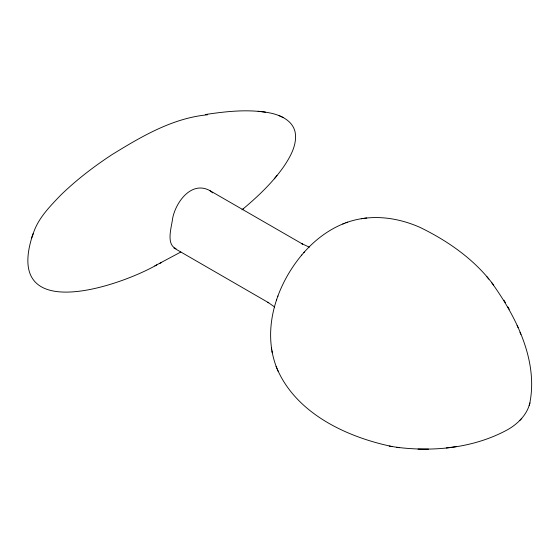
<?xml version="1.0" encoding="UTF-8"?>
<svg xmlns="http://www.w3.org/2000/svg" width="560" height="560" viewBox="0 0 560 560"><rect width="100%" height="100%" fill="white"/><g stroke="black" fill="none" stroke-linecap="round" stroke-linejoin="round"><path stroke-width="0.84" d="M32.347 235.907C3.906 325.115 118.671 286.706 156.814 264.894M529.606 404.096C538.671 361.193 516.11 316.624 491.799 282.814M32.62 235.69C36.974 219.429 49.392 206.948 60.725 195.139C76.314 179.97 93.653 166.691 111.811 154.756C141.169 136.668 172.564 118.062 207.571 114.786M301.749 255.024C276.206 285.607 261.429 330.008 276.976 368.501M396.844 447.279C434.42 452.039 474.628 447.909 508.179 429.38C517.734 423.773 526.316 415.38 529.48 404.495M529.172 405.482L529.977 402.92M31.577 238.245L33.124 233.59M276.465 300.286L276.717 299.579M277.753 296.583L277.97 295.974M242.34 209.566C257.915 196.525 272.909 182.399 284.459 165.578C290.913 155.75 297.388 144.053 295.085 131.873C292.292 119.945 279.475 114.618 268.548 112.686C247.646 109.011 226.247 111.405 205.436 114.52M274.281 178.815L277.004 175.525M303.828 252.63C319.179 235.053 340.172 221.41 363.643 218.393M301.329 255.514L304.311 252.056M519.953 420.287L520.786 419.377M521.073 419.069L521.766 418.306M241.976 209.853L243.264 208.803M180.852 252L154.826 265.888M159.866 263.354L161.7 262.437M342.72 224L344.575 223.307M345.758 222.852L347.676 222.138M364.322 218.309C383.229 215.824 402.605 219.695 419.937 227.346C448.161 241.08 474.74 259.595 493.598 285.054M446.313 447.965L456.043 446.656M361.27 218.708L366.744 217.98M428.484 449.155L417.984 449.12M265.44 112.119L258.09 111.265M176.05 248.689C165.676 244.307 171.675 226.954 172.606 218.519C175.658 202.321 191.261 180.6 209.685 190.505L302.561 244.069L301.707 243.621L309.295 247.149M276.066 366.289C294.56 412.804 346.024 436.947 392.154 446.537M389.228 446.082L399.686 447.713M283.248 117.544L278.971 115.584M173.887 247.989L268.674 302.764L267.862 302.253L274.708 307.055M209.685 190.505L212.716 192.85M486.962 276.815L488.81 279.118M503.965 300.202L505.372 302.603M507.906 306.971L509.243 309.274M517.125 325.304L518.084 327.621M519.967 332.22L520.863 334.383M277.242 369.131L278.173 371.392M271.376 347.578L271.698 349.531M271.901 350.784L272.237 352.8"/></g></svg>
